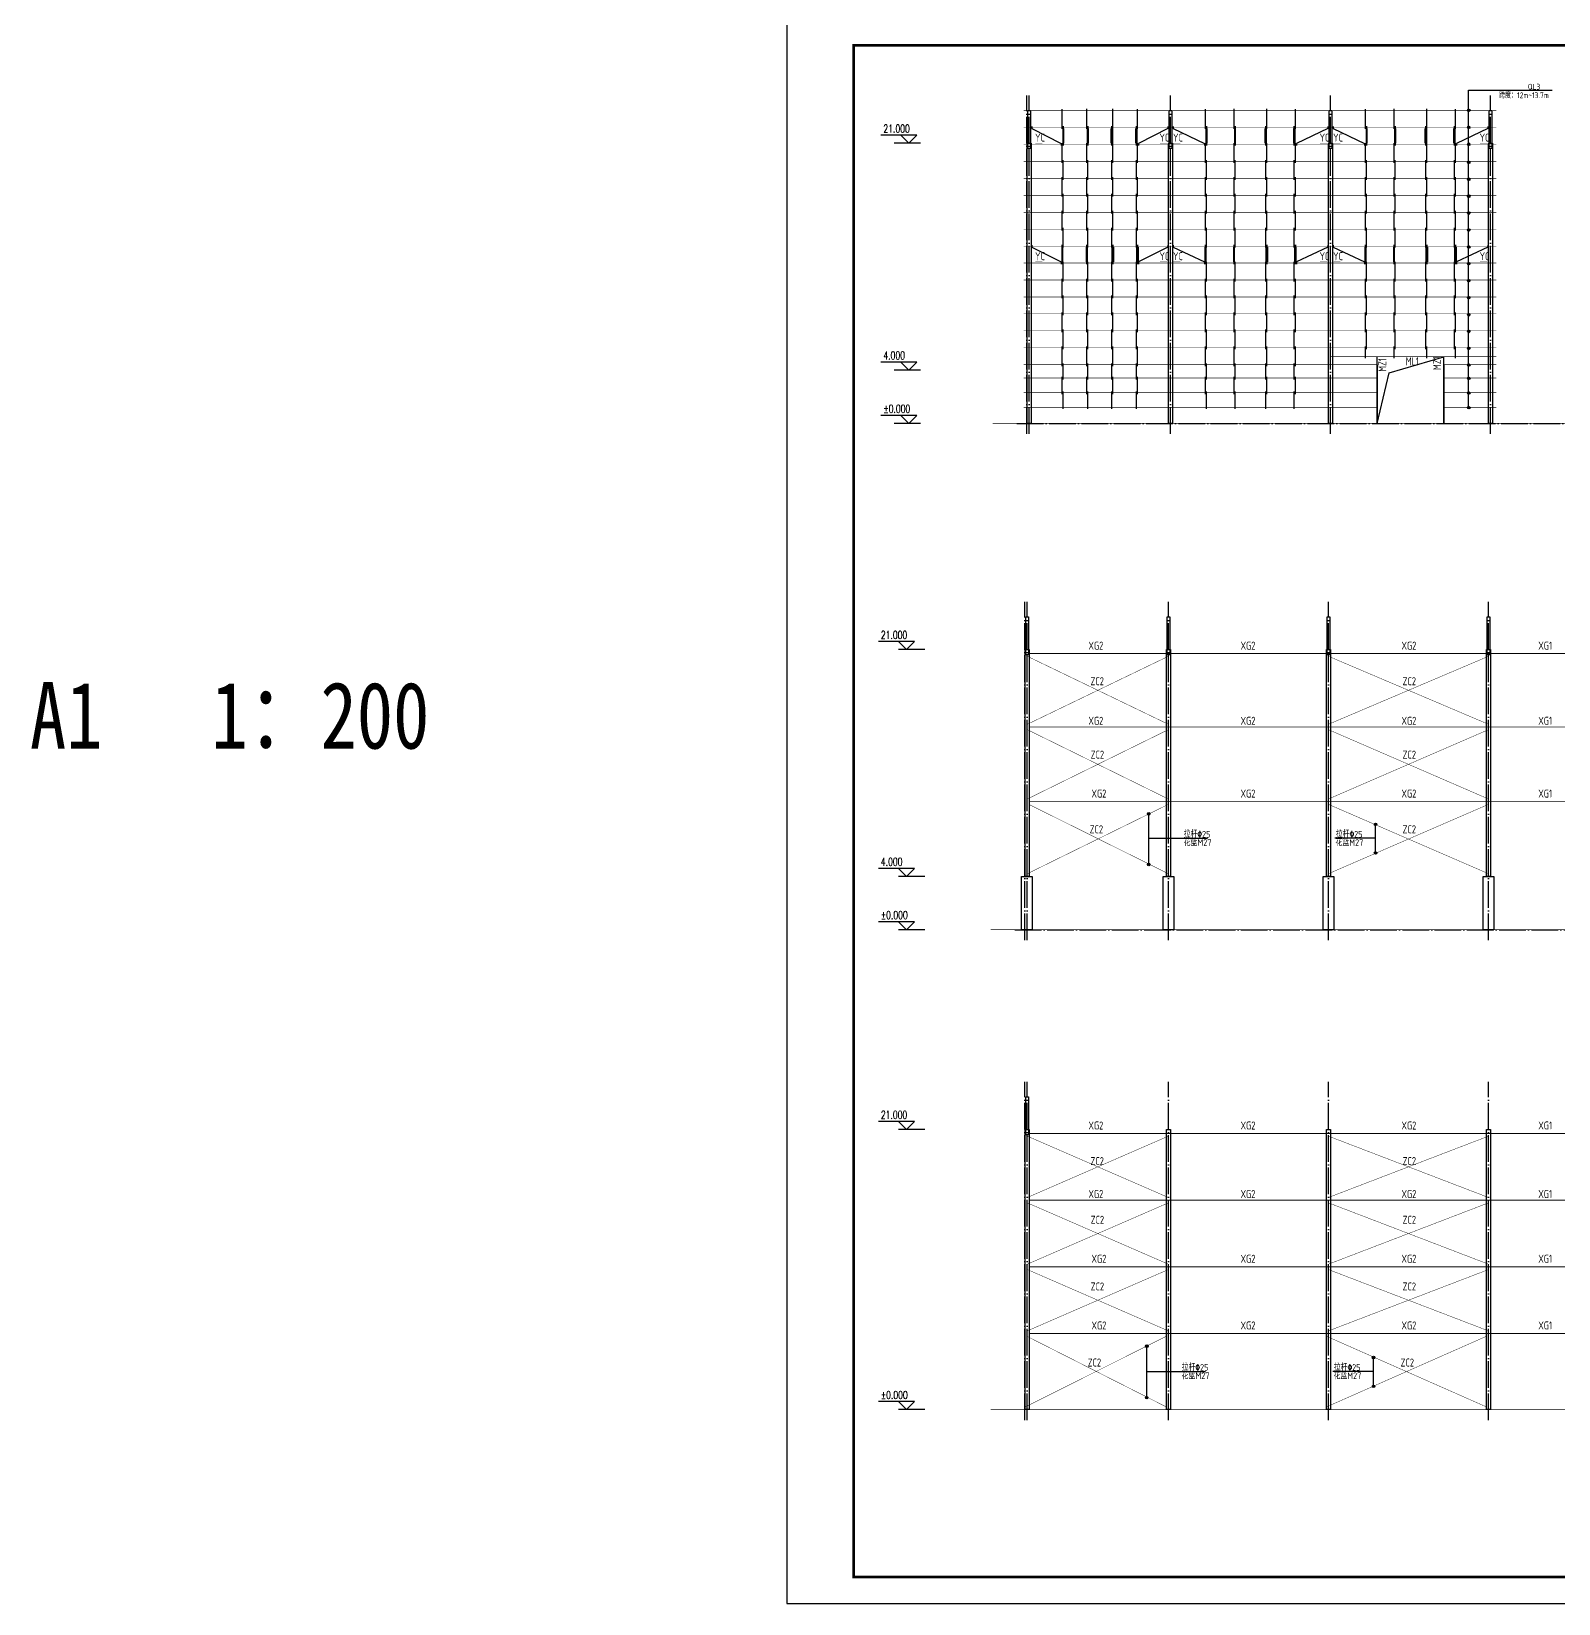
# Model space of a CAD drawing. Extents: x 69728788 to 150676229, y 15322671 to 43663798.
# Drawn here: x 75050957 to 75165439, y 20041303 to 20159153 of the extents above; entities that cross this region are included whole.
import ezdxf
from ezdxf.enums import TextEntityAlignment as Align

# ---------------------------------------------------------------- set-up
doc = ezdxf.new("R2010")
doc.units = 0
doc.header["$LTSCALE"] = 1000
doc.header["$MEASUREMENT"] = 0
doc.linetypes.add('DOTE', pattern=[2.42, 2, -0.2, 0.02, -0.2])
doc.layers.get('0').update_dxf_attribs({"linetype": 'CONTINUOUS'})
doc.layers.add('13', color=9, linetype='CONTINUOUS', lineweight=35)
for name, color, linetype in [('AXIS', 3, 'CONTINUOUS'), ('B标注', 3, 'CONTINUOUS'), ('DIM_ELEV', 3, 'CONTINUOUS'), ('DOTE', 251, 'DOTE'), ('PUB_DIM', 3, 'CONTINUOUS'), ('PUB_TEXT', 7, 'CONTINUOUS'), ('PUB_TITLE', 4, 'CONTINUOUS'), ('QL', 4, 'CONTINUOUS'), ('S', 2, 'CONTINUOUS'), ('屋面隅撑', 1, 'CONTINUOUS'), ('檩条拉条', 253, 'CONTINUOUS'), ('钢柱', 3, 'CONTINUOUS')]:
    doc.layers.add(name, color=color, linetype=linetype)
doc.styles.add('-楷体_GB2312', font='', dxfattribs={"width": 0.8})
doc.styles.add('_HZDX', font='atssdeng.shx', dxfattribs={"width": 0.8, "bigfont": 'atssdchn.shx'})
doc.styles.add('_TCH_DIM', font='SIMPLEX', dxfattribs={"bigfont": 'GBCBIG'})
doc.styles.add('TSSD_Rein', font='atssdeng.shx', dxfattribs={"width": 0.7, "bigfont": 'atssdchn.shx'})
doc.styles.get('-楷体_GB2312').set_extended_font_data('SimSun')

msp = doc.modelspace()

# ---------------------------------------------------------------- hatches: boundary and pattern name
at = {"layer": 'PUB_DIM'}
for points in [[(75158708.2, 20153332, -1), (75158708.2, 20153144.3, -1)], [(75158708.2, 20152062, -1), (75158708.2, 20151874.3, -1)], [(75158708.2, 20150792, -1), (75158708.2, 20150604.3, -1)], [(75158708.2, 20149438, -1), (75158708.2, 20149250.3, -1)], [(75158708.2, 20148168, -1), (75158708.2, 20147980.3, -1)], [(75158708.2, 20146898, -1), (75158708.2, 20146710.3, -1)], [(75158708.2, 20145628, -1), (75158708.2, 20145440.3, -1)], [(75158708.2, 20144358, -1), (75158708.2, 20144170.3, -1)], [(75158708.2, 20143088, -1), (75158708.2, 20142900.3, -1)], [(75158708.2, 20141837, -1), (75158708.2, 20141649.3, -1)], [(75158708.2, 20140561.6, -1), (75158708.2, 20140373.8, -1)], [(75158708.2, 20139285.9, -1), (75158708.2, 20139098.2, -1)], [(75158708.2, 20138007.7, -1), (75158708.2, 20137820, -1)], [(75158708.2, 20136760, -1), (75158708.2, 20136572.3, -1)], [(75158708.2, 20135486.2, -1), (75158708.2, 20135298.5, -1)], [(75158708.2, 20134245.1, -1), (75158708.2, 20134057.4, -1)], [(75158708.2, 20133245.1, -1), (75158708.2, 20133057.4, -1)], [(75158708.2, 20132145.1, -1), (75158708.2, 20131957.4, -1)], [(75158708.2, 20131045.1, -1), (75158708.2, 20130857.4, -1)], [(75134810.4, 20100502.1, -1), (75134622.7, 20100502.1, -1)], [(75151626.6, 20099720.1, 1), (75151814.3, 20099720.1, 1)], [(75151626.6, 20097563.3, 1), (75151814.3, 20097563.3, 1)], [(75134810.4, 20096707.8, -1), (75134622.7, 20096707.8, -1)], [(75134667.9, 20060600.3, -1), (75134480.2, 20060600.3, -1)], [(75151476.6, 20059748.2, 1), (75151664.3, 20059748.2, 1)], [(75151476.6, 20057591.4, 1), (75151664.3, 20057591.4, 1)], [(75134660.4, 20056735.8, -1), (75134472.7, 20056735.8, -1)]]:
    msp.add_hatch(color=256, dxfattribs=at).paths.add_polyline_path(points)

# ---------------------------------------------------------------- linework, layer by layer
at = {"const_width": 50}
for points in [[(75123017.6, 20129769.6), (75228493.7, 20129769.6)], [(75122867.6, 20091813.7), (75222343.7, 20091813.7)], [(75122867.6, 20055841.7), (75199392.7, 20055841.7)]]:
    msp.add_lwpolyline(points, dxfattribs=at)
at = {"layer": '13'}
for p, q in [((75151838.5, 20134169.6), (75151838.5, 20129769.6)), ((75156838.5, 20134169.6), (75156838.5, 20129769.6))]:
    msp.add_line(p, q, dxfattribs=at)
at = {"layer": 'AXIS'}
for p, q in [((75117614.3, 20150769.6), (75115636, 20150769.6)), ((75117614.3, 20133769.6), (75115636, 20133769.6)), ((75117614.3, 20129769.6), (75115636, 20129769.6)), ((75117924.4, 20112813.7), (75115946.2, 20112813.7)), ((75117924.4, 20095813.7), (75115946.2, 20095813.7)), ((75117924.4, 20091813.7), (75115946.2, 20091813.7)), ((75117924.4, 20076841.7), (75115946.2, 20076841.7)), ((75117924.4, 20055841.7), (75115946.2, 20055841.7))]:
    msp.add_line(p, q, dxfattribs=at)
at = {"layer": 'B标注'}
for p, q in [((75158699.8, 20131051.3), (75158699.8, 20154752.9)), ((75158699.8, 20154752.9), (75164960.3, 20154752.9))]:
    msp.add_line(p, q, dxfattribs=at)
msp.add_lwpolyline([(75151838.5, 20129769.6), (75152742.7, 20133556.7), (75156838.5, 20134769.6)], dxfattribs=at)
at = {"layer": 'DIM_ELEV'}
for p, q in [((75117336, 20151369.6), (75114639, 20151369.6)), ((75116736, 20150769.6), (75116136, 20151369.6)), ((75116736, 20150769.6), (75117336, 20151369.6)), ((75117336, 20134369.6), (75114639, 20134369.6)), ((75116736, 20133769.6), (75116136, 20134369.6)), ((75116736, 20133769.6), (75117336, 20134369.6)), ((75117336, 20130369.6), (75114639, 20130369.6)), ((75116736, 20129769.6), (75116136, 20130369.6)), ((75116736, 20129769.6), (75117336, 20130369.6)), ((75117146.2, 20113413.7), (75114449.1, 20113413.7)), ((75116546.2, 20112813.7), (75115946.2, 20113413.7)), ((75116546.2, 20112813.7), (75117146.2, 20113413.7)), ((75117146.2, 20096413.7), (75114449.1, 20096413.7)), ((75116546.2, 20095813.7), (75115946.2, 20096413.7)), ((75116546.2, 20095813.7), (75117146.2, 20096413.7)), ((75117146.2, 20092413.7), (75114449.1, 20092413.7)), ((75116546.2, 20091813.7), (75115946.2, 20092413.7)), ((75116546.2, 20091813.7), (75117146.2, 20092413.7)), ((75117146.2, 20077441.7), (75114449.1, 20077441.7)), ((75116546.2, 20076841.7), (75115946.2, 20077441.7)), ((75116546.2, 20076841.7), (75117146.2, 20077441.7)), ((75117146.2, 20056441.7), (75114449.1, 20056441.7)), ((75116546.2, 20055841.7), (75115946.2, 20056441.7)), ((75116546.2, 20055841.7), (75117146.2, 20056441.7))]:
    msp.add_line(p, q, dxfattribs=at)
at = {"layer": 'DOTE'}
for p, q in [((75125588.5, 20128980.6), (75125588.5, 20154345.6)), ((75125763.5, 20128980.6), (75125763.5, 20154345.6)), ((75136338.5, 20128980.6), (75136338.5, 20154345.6)), ((75148338.5, 20128980.6), (75148338.5, 20154345.6)), ((75160338.5, 20128980.6), (75160338.5, 20154345.6)), ((75124838.5, 20129769.6), (75224838.5, 20129769.6)), ((75124838.5, 20129769.6), (75224838.5, 20129769.6)), ((75125438.5, 20091024.7), (75125438.5, 20116389.6)), ((75125613.5, 20091024.7), (75125613.5, 20116389.6)), ((75136188.5, 20091024.7), (75136188.5, 20116389.6)), ((75148188.5, 20091024.7), (75148188.5, 20116389.6)), ((75160188.5, 20091024.7), (75160188.5, 20116389.6)), ((75124688.5, 20091813.7), (75218688.5, 20091813.7)), ((75125438.5, 20055052.7), (75125438.5, 20080417.7)), ((75125613.5, 20055052.7), (75125613.5, 20080417.7)), ((75136188.5, 20055052.7), (75136188.5, 20080417.7)), ((75148188.5, 20055052.7), (75148188.5, 20080417.7)), ((75160188.5, 20055052.7), (75160188.5, 20080417.7))]:
    msp.add_line(p, q, dxfattribs=at)
at = {"layer": 'PUB_DIM'}
for p, q in [((75134716.5, 20096707.8), (75134716.5, 20100558)), ((75151720.5, 20097563.3), (75151720.5, 20099776)), ((75134716.5, 20098669.6), (75139120.1, 20098669.6)), ((75151720.5, 20098669.6), (75148666.9, 20098669.6)), ((75134566.5, 20056735.8), (75134566.5, 20060686)), ((75151570.5, 20057591.4), (75151570.5, 20059804)), ((75134566.5, 20058697.7), (75138970.1, 20058697.7)), ((75151570.5, 20058697.7), (75148516.9, 20058697.7))]:
    msp.add_line(p, q, dxfattribs=at)
for centre in [(75158708.2, 20153238.1), (75158708.2, 20151968.1), (75158708.2, 20150698.1), (75158708.2, 20149344.2), (75158708.2, 20148074.2), (75158708.2, 20146804.2), (75158708.2, 20145534.2), (75158708.2, 20144264.2), (75158708.2, 20142994.2), (75158708.2, 20141743.1), (75158708.2, 20140467.7), (75158708.2, 20139192.1), (75158708.2, 20137913.8), (75158708.2, 20136666.1), (75158708.2, 20135392.4), (75158708.2, 20134151.3), (75158708.2, 20133151.3), (75158708.2, 20132051.3), (75158708.2, 20130951.3), (75134716.5, 20100502.1), (75151720.5, 20099720.1), (75151720.5, 20097563.3), (75134716.5, 20096707.8), (75134574, 20060600.3), (75151570.5, 20059748.2), (75151570.5, 20057591.4), (75134566.5, 20056735.8)]:
    msp.add_circle(centre, 93.9, dxfattribs=at)
at = {"layer": 'PUB_TITLE'}
msp.add_lwpolyline([(75107584.3, 20041302.8), (75275784.3, 20041302.8), (75275784.3, 20160102.8), (75107584.3, 20160102.8)], close=True, dxfattribs=at)
at = {"layer": 'PUB_TITLE', "const_width": 200}
msp.add_lwpolyline([(75112584.3, 20043302.8), (75273784.3, 20043302.8), (75273784.3, 20158102.8), (75112584.3, 20158102.8)], close=True, dxfattribs=at)
at = {"layer": 'PUB_TITLE', "const_width": 30}
for points in [[(75136188.5, 20107213.7), (75125613.5, 20112313.7)], [(75136188.5, 20112313.7), (75125613.5, 20107213.7)], [(75160188.5, 20107213.7), (75148188.5, 20112313.7)], [(75160188.5, 20112313.7), (75148188.5, 20107213.7)], [(75136188.5, 20101613.7), (75125613.5, 20106813.7)], [(75136188.5, 20106813.7), (75125613.5, 20101613.7)], [(75160188.5, 20101613.7), (75148188.5, 20106813.7)], [(75160188.5, 20106813.7), (75148188.5, 20101613.7)], [(75136188.5, 20101213.7), (75125613.5, 20096013.7)], [(75136188.5, 20096013.7), (75125728.5, 20101213.7)], [(75160188.5, 20096013.7), (75148188.5, 20101213.7)], [(75160188.5, 20101213.7), (75148188.5, 20096013.7)], [(75136188.5, 20071741.7), (75125613.5, 20076341.7)], [(75136188.5, 20076341.7), (75125613.5, 20071741.7)], [(75160188.5, 20071741.7), (75148188.5, 20076341.7)], [(75160188.5, 20076341.7), (75148188.5, 20071741.7)], [(75136188.5, 20066741.7), (75125613.5, 20071341.7)], [(75136188.5, 20071341.7), (75125613.5, 20066741.7)], [(75160188.5, 20066741.7), (75148188.5, 20071341.7)], [(75160188.5, 20071341.7), (75148188.5, 20066741.7)], [(75136188.5, 20061741.7), (75125613.5, 20066341.7)], [(75136188.5, 20066341.7), (75125613.5, 20061741.7)], [(75160188.5, 20061741.7), (75148188.5, 20066341.7)], [(75160188.5, 20066341.7), (75148188.5, 20061741.7)], [(75136038.5, 20061341.7), (75125463.5, 20056041.7)], [(75136038.5, 20056041.7), (75125578.5, 20061341.7)], [(75160038.5, 20056041.7), (75148038.5, 20061341.7)], [(75160038.5, 20061341.7), (75148038.5, 20056041.7)]]:
    msp.add_lwpolyline(points, dxfattribs=at)
at = {"layer": 'QL'}
for p, q in [((75151838.5, 20134169.6), (75151838.5, 20134769.6)), ((75156838.5, 20134169.6), (75156838.5, 20134769.6))]:
    msp.add_line(p, q, dxfattribs=at)
at = {"layer": 'QL', "const_width": 40}
for points in [[(75125338.5, 20153219.6), (75160763.5, 20153219.6)], [(75125338.5, 20151949.6), (75160763.5, 20151949.6)], [(75125338.5, 20151949.6), (75160763.5, 20151949.6)], [(75125338.5, 20150679.6), (75160763.5, 20150679.6)], [(75125338.5, 20149409.6), (75160763.5, 20149409.6)], [(75125338.5, 20148139.6), (75160763.5, 20148139.6)], [(75125338.5, 20146869.6), (75160763.5, 20146869.6)], [(75125338.5, 20145599.6), (75160763.5, 20145599.6)], [(75125338.5, 20145599.6), (75160763.5, 20145599.6)], [(75125338.5, 20144329.6), (75160763.5, 20144329.6)], [(75125338.5, 20143059.6), (75160763.5, 20143059.6)], [(75125338.5, 20141789.6), (75160763.5, 20141789.6)], [(75125338.5, 20140519.6), (75160763.5, 20140519.6)], [(75125338.5, 20139249.6), (75160763.5, 20139249.6)], [(75125338.5, 20137979.6), (75160763.5, 20137979.6)], [(75125338.5, 20136709.6), (75160763.5, 20136709.6)], [(75125338.5, 20135439.6), (75160763.5, 20135439.6)], [(75148338.5, 20134769.6), (75160763.5, 20134769.6)], [(75125338.5, 20134169.6), (75151838.5, 20134169.6)], [(75156838.5, 20134169.6), (75160763.5, 20134169.6)], [(75125338.5, 20133169.6), (75151838.5, 20133169.6)], [(75156838.5, 20133169.6), (75160763.5, 20133169.6)], [(75125338.5, 20132069.6), (75151838.5, 20132069.6)], [(75156838.5, 20132069.6), (75160763.5, 20132069.6)], [(75125338.5, 20130969.6), (75151838.5, 20130969.6)], [(75156838.5, 20130969.6), (75160763.5, 20130969.6)]]:
    msp.add_lwpolyline(points, dxfattribs=at)
at = {"layer": 'S', "ltscale": 100, "const_width": 70}
for points in [[(75125763.5, 20112513.7), (75217638.5, 20112513.7)], [(75125763.5, 20107013.7), (75217638.5, 20107013.7)], [(75125763.5, 20101413.7), (75217638.5, 20101413.7)], [(75125763.5, 20076541.7), (75195088.5, 20076541.7)], [(75125763.5, 20071541.7), (75195088.5, 20071541.7)], [(75125763.5, 20066541.7), (75195088.5, 20066541.7)], [(75125763.5, 20061541.7), (75195088.5, 20061541.7)]]:
    msp.add_lwpolyline(points, dxfattribs=at)
at = {"layer": '屋面隅撑', "const_width": 30}
for points in [[(75126749.2, 20150779.6), (75126226.8, 20150779.6)], [(75136073.5, 20150779.6), (75135551.1, 20150779.6)], [(75137090, 20150779.6), (75136567.6, 20150779.6)], [(75148073.5, 20150779.6), (75147551.1, 20150779.6)], [(75149090, 20150779.6), (75148567.6, 20150779.6)], [(75160073.5, 20150779.6), (75159551.1, 20150779.6)], [(75126749.2, 20141889.6), (75126226.8, 20141889.6)], [(75136073.5, 20141889.6), (75135551.1, 20141889.6)], [(75137090, 20141889.6), (75136567.6, 20141889.6)], [(75148073.5, 20141889.6), (75147551.1, 20141889.6)], [(75149090, 20141889.6), (75148567.6, 20141889.6)], [(75160073.5, 20141889.6), (75159551.1, 20141889.6)]]:
    msp.add_lwpolyline(points, dxfattribs=at)
at = {"layer": '檩条拉条'}
for p, q in [((75128233.5, 20151849.6), (75128233.5, 20153319.3)), ((75130073.5, 20151849.6), (75130073.5, 20153359.3)), ((75132028.5, 20151849.6), (75132028.5, 20153359.3)), ((75133868.5, 20151849.6), (75133868.5, 20153319.3)), ((75138968.5, 20151849.6), (75138968.5, 20153319.3)), ((75141108.5, 20151849.6), (75141108.5, 20153359.3)), ((75143568.5, 20151849.6), (75143568.5, 20153359.3)), ((75145708.5, 20151849.6), (75145708.5, 20153319.3)), ((75150968.5, 20151849.6), (75150968.5, 20153319.3)), ((75153108.5, 20151849.6), (75153108.5, 20153359.3)), ((75155568.5, 20151849.6), (75155568.5, 20153359.3)), ((75157708.5, 20151849.6), (75157708.5, 20153319.3)), ((75128313.5, 20152042.8), (75128313.5, 20150599.6)), ((75128313.5, 20150599.6), (75128313.5, 20152042.8)), ((75130153.5, 20152042.8), (75130153.5, 20150599.6)), ((75130153.5, 20150599.6), (75130153.5, 20152042.8)), ((75131948.5, 20152042.8), (75131948.5, 20150599.6)), ((75131948.5, 20150599.6), (75131948.5, 20152042.8)), ((75133788.5, 20152042.8), (75133788.5, 20150599.6)), ((75133788.5, 20150599.6), (75133788.5, 20152042.8)), ((75139048.5, 20152042.8), (75139048.5, 20150599.6)), ((75139048.5, 20150599.6), (75139048.5, 20152042.8)), ((75141188.5, 20152042.8), (75141188.5, 20150599.6)), ((75141188.5, 20150599.6), (75141188.5, 20152042.8)), ((75143488.5, 20152042.8), (75143488.5, 20150599.6)), ((75143488.5, 20150599.6), (75143488.5, 20152042.8)), ((75145628.5, 20152042.8), (75145628.5, 20150599.6)), ((75145628.5, 20150599.6), (75145628.5, 20152042.8)), ((75151048.5, 20152042.8), (75151048.5, 20150599.6)), ((75151048.5, 20150599.6), (75151048.5, 20152042.8)), ((75153188.5, 20152042.8), (75153188.5, 20150599.6)), ((75153188.5, 20150599.6), (75153188.5, 20152042.8)), ((75155488.5, 20152042.8), (75155488.5, 20150599.6)), ((75155488.5, 20150599.6), (75155488.5, 20152042.8)), ((75157628.5, 20152042.8), (75157628.5, 20150599.6)), ((75157628.5, 20150599.6), (75157628.5, 20152042.8)), ((75128233.5, 20149309.6), (75128233.5, 20150779.3)), ((75130073.5, 20149309.6), (75130073.5, 20150779.3)), ((75132028.5, 20149309.6), (75132028.5, 20150779.3)), ((75133868.5, 20149309.6), (75133868.5, 20150779.3)), ((75138968.5, 20149309.6), (75138968.5, 20150779.3)), ((75141108.5, 20149309.6), (75141108.5, 20150779.3)), ((75143568.5, 20149309.6), (75143568.5, 20150779.3)), ((75145708.5, 20149309.6), (75145708.5, 20150779.3)), ((75150968.5, 20149309.6), (75150968.5, 20150779.3)), ((75153108.5, 20149309.6), (75153108.5, 20150779.3)), ((75155568.5, 20149309.6), (75155568.5, 20150779.3)), ((75157708.5, 20149309.6), (75157708.5, 20150779.3)), ((75128313.5, 20148039.6), (75128313.5, 20149509.3)), ((75130153.5, 20148039.6), (75130153.5, 20149509.3)), ((75131948.5, 20148039.6), (75131948.5, 20149509.3)), ((75133788.5, 20148039.6), (75133788.5, 20149509.3)), ((75139048.5, 20148039.6), (75139048.5, 20149509.3)), ((75141188.5, 20148039.6), (75141188.5, 20149509.3)), ((75143488.5, 20148039.6), (75143488.5, 20149509.3)), ((75145628.5, 20148039.6), (75145628.5, 20149509.3)), ((75151048.5, 20148039.6), (75151048.5, 20149509.3)), ((75153188.5, 20148039.6), (75153188.5, 20149509.3)), ((75155488.5, 20148039.6), (75155488.5, 20149509.3)), ((75157628.5, 20148039.6), (75157628.5, 20149509.3)), ((75128233.5, 20146769.6), (75128233.5, 20148239.3)), ((75130073.5, 20146769.6), (75130073.5, 20148239.3)), ((75132028.5, 20146769.6), (75132028.5, 20148239.3)), ((75133868.5, 20146769.6), (75133868.5, 20148239.3)), ((75138968.5, 20146769.6), (75138968.5, 20148239.3)), ((75141108.5, 20146769.6), (75141108.5, 20148239.3)), ((75143568.5, 20146769.6), (75143568.5, 20148239.3)), ((75145708.5, 20146769.6), (75145708.5, 20148239.3)), ((75150968.5, 20146769.6), (75150968.5, 20148239.3)), ((75153108.5, 20146769.6), (75153108.5, 20148239.3)), ((75155568.5, 20146769.6), (75155568.5, 20148239.3)), ((75157708.5, 20146769.6), (75157708.5, 20148239.3)), ((75128313.5, 20145499.6), (75128313.5, 20146969.3)), ((75130153.5, 20145499.6), (75130153.5, 20146969.3)), ((75131948.5, 20145499.6), (75131948.5, 20146969.3)), ((75133788.5, 20145499.6), (75133788.5, 20146969.3)), ((75139048.5, 20145499.6), (75139048.5, 20146969.3)), ((75141188.5, 20145499.6), (75141188.5, 20146969.3)), ((75143488.5, 20145499.6), (75143488.5, 20146969.3)), ((75145628.5, 20145499.6), (75145628.5, 20146969.3)), ((75151048.5, 20145499.6), (75151048.5, 20146969.3)), ((75153188.5, 20145499.6), (75153188.5, 20146969.3)), ((75155488.5, 20145499.6), (75155488.5, 20146969.3)), ((75157628.5, 20145499.6), (75157628.5, 20146969.3)), ((75128233.5, 20144229.6), (75128233.5, 20145699.3)), ((75130073.5, 20144229.6), (75130073.5, 20145699.3)), ((75132028.5, 20144229.6), (75132028.5, 20145699.3)), ((75133868.5, 20144229.6), (75133868.5, 20145699.3)), ((75138968.5, 20144229.6), (75138968.5, 20145699.3)), ((75141108.5, 20144229.6), (75141108.5, 20145699.3)), ((75143568.5, 20144229.6), (75143568.5, 20145699.3)), ((75145708.5, 20144229.6), (75145708.5, 20145699.3)), ((75150968.5, 20144229.6), (75150968.5, 20145699.3)), ((75153108.5, 20144229.6), (75153108.5, 20145699.3)), ((75155568.5, 20144229.6), (75155568.5, 20145699.3)), ((75157708.5, 20144229.6), (75157708.5, 20145699.3)), ((75128313.5, 20142959.6), (75128313.5, 20144429.3)), ((75130153.5, 20142959.6), (75130153.5, 20144429.3)), ((75131948.5, 20142959.6), (75131948.5, 20144429.3)), ((75133788.5, 20142959.6), (75133788.5, 20144429.3)), ((75139048.5, 20142959.6), (75139048.5, 20144429.3)), ((75141188.5, 20142959.6), (75141188.5, 20144429.3)), ((75143488.5, 20142959.6), (75143488.5, 20144429.3)), ((75145628.5, 20142959.6), (75145628.5, 20144429.3)), ((75151048.5, 20142959.6), (75151048.5, 20144429.3)), ((75153188.5, 20142959.6), (75153188.5, 20144429.3)), ((75155488.5, 20142959.6), (75155488.5, 20144429.3)), ((75157628.5, 20142959.6), (75157628.5, 20144429.3)), ((75128233.5, 20143152.8), (75128233.5, 20141709.6)), ((75128233.5, 20141709.6), (75128233.5, 20143152.8)), ((75130073.5, 20143152.8), (75130073.5, 20141709.6)), ((75130073.5, 20141709.6), (75130073.5, 20143152.8)), ((75132028.5, 20143152.8), (75132028.5, 20141709.6)), ((75132028.5, 20141709.6), (75132028.5, 20143152.8)), ((75133868.5, 20143152.8), (75133868.5, 20141709.6)), ((75133868.5, 20141709.6), (75133868.5, 20143152.8)), ((75138968.5, 20143152.8), (75138968.5, 20141709.6)), ((75138968.5, 20141709.6), (75138968.5, 20143152.8)), ((75141108.5, 20143152.8), (75141108.5, 20141709.6)), ((75141108.5, 20141709.6), (75141108.5, 20143152.8)), ((75143568.5, 20143152.8), (75143568.5, 20141709.6)), ((75143568.5, 20141709.6), (75143568.5, 20143152.8)), ((75145708.5, 20143152.8), (75145708.5, 20141709.6)), ((75145708.5, 20141709.6), (75145708.5, 20143152.8)), ((75150968.5, 20143152.8), (75150968.5, 20141709.6)), ((75150968.5, 20141709.6), (75150968.5, 20143152.8)), ((75153108.5, 20143152.8), (75153108.5, 20141709.6)), ((75153108.5, 20141709.6), (75153108.5, 20143152.8)), ((75155568.5, 20143152.8), (75155568.5, 20141709.6)), ((75155568.5, 20141709.6), (75155568.5, 20143152.8)), ((75157708.5, 20143152.8), (75157708.5, 20141709.6)), ((75157708.5, 20141709.6), (75157708.5, 20143152.8)), ((75128313.5, 20140419.6), (75128313.5, 20141889.3)), ((75130153.5, 20140419.6), (75130153.5, 20141889.3)), ((75131948.5, 20140419.6), (75131948.5, 20141889.3)), ((75133788.5, 20140419.6), (75133788.5, 20141889.3)), ((75139048.5, 20140419.6), (75139048.5, 20141889.3)), ((75141188.5, 20140419.6), (75141188.5, 20141889.3)), ((75143488.5, 20140419.6), (75143488.5, 20141889.3)), ((75145628.5, 20140419.6), (75145628.5, 20141889.3)), ((75151048.5, 20140419.6), (75151048.5, 20141889.3)), ((75153188.5, 20140419.6), (75153188.5, 20141889.3)), ((75155488.5, 20140419.6), (75155488.5, 20141889.3)), ((75157628.5, 20140419.6), (75157628.5, 20141889.3)), ((75128233.5, 20139149.6), (75128233.5, 20140619.3)), ((75130073.5, 20139149.6), (75130073.5, 20140619.3)), ((75132028.5, 20139149.6), (75132028.5, 20140619.3)), ((75133868.5, 20139149.6), (75133868.5, 20140619.3)), ((75138968.5, 20139149.6), (75138968.5, 20140619.3)), ((75141108.5, 20139149.6), (75141108.5, 20140619.3)), ((75143568.5, 20139149.6), (75143568.5, 20140619.3)), ((75145708.5, 20139149.6), (75145708.5, 20140619.3)), ((75150968.5, 20139149.6), (75150968.5, 20140619.3)), ((75153108.5, 20139149.6), (75153108.5, 20140619.3)), ((75155568.5, 20139149.6), (75155568.5, 20140619.3)), ((75157708.5, 20139149.6), (75157708.5, 20140619.3)), ((75128313.5, 20137879.6), (75128313.5, 20139349.3)), ((75130153.5, 20137879.6), (75130153.5, 20139349.3)), ((75131948.5, 20137879.6), (75131948.5, 20139349.3)), ((75133788.5, 20137879.6), (75133788.5, 20139349.3)), ((75139048.5, 20137879.6), (75139048.5, 20139349.3)), ((75141188.5, 20137879.6), (75141188.5, 20139349.3)), ((75143488.5, 20137879.6), (75143488.5, 20139349.3)), ((75145628.5, 20137879.6), (75145628.5, 20139349.3)), ((75151048.5, 20137879.6), (75151048.5, 20139349.3)), ((75153188.5, 20137879.6), (75153188.5, 20139349.3)), ((75155488.5, 20137879.6), (75155488.5, 20139349.3)), ((75157628.5, 20137879.6), (75157628.5, 20139349.3)), ((75128233.5, 20136609.6), (75128233.5, 20138079.3)), ((75130073.5, 20136609.6), (75130073.5, 20138079.3)), ((75132028.5, 20136609.6), (75132028.5, 20138079.3)), ((75133868.5, 20136609.6), (75133868.5, 20138079.3)), ((75138968.5, 20136609.6), (75138968.5, 20138079.3)), ((75141108.5, 20136609.6), (75141108.5, 20138079.3)), ((75143568.5, 20136609.6), (75143568.5, 20138079.3)), ((75145708.5, 20136609.6), (75145708.5, 20138079.3)), ((75150968.5, 20136609.6), (75150968.5, 20138079.3)), ((75153108.5, 20136609.6), (75153108.5, 20138079.3)), ((75155568.5, 20136609.6), (75155568.5, 20138079.3)), ((75157708.5, 20136609.6), (75157708.5, 20138079.3)), ((75128313.5, 20135339.6), (75128313.5, 20136809.3)), ((75130153.5, 20135339.6), (75130153.5, 20136809.3)), ((75131948.5, 20135339.6), (75131948.5, 20136809.3)), ((75133788.5, 20135339.6), (75133788.5, 20136809.3)), ((75139048.5, 20135339.6), (75139048.5, 20136809.3)), ((75141188.5, 20135339.6), (75141188.5, 20136809.3)), ((75143488.5, 20135339.6), (75143488.5, 20136809.3)), ((75145628.5, 20135339.6), (75145628.5, 20136809.3)), ((75151048.5, 20135339.6), (75151048.5, 20136809.3)), ((75153188.5, 20135339.6), (75153188.5, 20136809.3)), ((75155488.5, 20135339.6), (75155488.5, 20136809.3)), ((75157628.5, 20135339.6), (75157628.5, 20136809.3)), ((75128233.5, 20134069.6), (75128233.5, 20135539.3)), ((75130073.5, 20134069.6), (75130073.5, 20135539.3)), ((75132028.5, 20134069.6), (75132028.5, 20135539.3)), ((75133868.5, 20134069.6), (75133868.5, 20135539.3)), ((75138968.5, 20134069.6), (75138968.5, 20135539.3)), ((75141108.5, 20134069.6), (75141108.5, 20135539.3)), ((75143568.5, 20134069.6), (75143568.5, 20135539.3)), ((75145708.5, 20134069.6), (75145708.5, 20135539.3)), ((75150968.5, 20134669.6), (75150968.5, 20135539.3)), ((75153108.5, 20134669.6), (75153108.5, 20135539.3)), ((75155568.5, 20134669.6), (75155568.5, 20135539.3)), ((75157708.5, 20134669.6), (75157708.5, 20135539.3)), ((75128313.5, 20133059.6), (75128313.5, 20134269.3)), ((75130153.5, 20133059.6), (75130153.5, 20134269.3)), ((75131948.5, 20133059.6), (75131948.5, 20134269.3)), ((75133788.5, 20133059.6), (75133788.5, 20134269.3)), ((75139048.5, 20133059.6), (75139048.5, 20134269.3)), ((75141188.5, 20133059.6), (75141188.5, 20134269.3)), ((75143488.5, 20133059.6), (75143488.5, 20134269.3)), ((75145628.5, 20133059.6), (75145628.5, 20134269.3)), ((75128233.5, 20131959.6), (75128233.5, 20133269.3)), ((75130073.5, 20131959.6), (75130073.5, 20133269.3)), ((75132028.5, 20131959.6), (75132028.5, 20133269.3)), ((75133868.5, 20131959.6), (75133868.5, 20133269.3)), ((75138968.5, 20131959.6), (75138968.5, 20133269.3)), ((75141108.5, 20131959.6), (75141108.5, 20133269.3)), ((75143568.5, 20131959.6), (75143568.5, 20133269.3)), ((75145708.5, 20131959.6), (75145708.5, 20133269.3)), ((75128313.5, 20130859.6), (75128313.5, 20132169.3)), ((75130153.5, 20130859.6), (75130153.5, 20132169.3)), ((75131948.5, 20130859.6), (75131948.5, 20132169.3)), ((75133788.5, 20130859.6), (75133788.5, 20132169.3)), ((75139048.5, 20130859.6), (75139048.5, 20132169.3)), ((75141188.5, 20130859.6), (75141188.5, 20132169.3)), ((75143488.5, 20130859.6), (75143488.5, 20132169.3)), ((75145628.5, 20130859.6), (75145628.5, 20132169.3))]:
    msp.add_line(p, q, dxfattribs=at)
for points in [[(75125963.5, 20152029.6), (75125963.5, 20151869.6), (75128153.5, 20150759.6), (75128153.5, 20150599.6)], [(75136138.5, 20152029.6), (75136138.5, 20151869.6), (75133948.5, 20150759.6), (75133948.5, 20150599.6)], [(75136538.5, 20152029.6), (75136538.5, 20151869.6), (75138888.5, 20150759.6), (75138888.5, 20150599.6)], [(75148138.5, 20152029.6), (75148138.5, 20151869.6), (75145788.5, 20150759.6), (75145788.5, 20150599.6)], [(75148538.5, 20152029.6), (75148538.5, 20151869.6), (75150888.5, 20150759.6), (75150888.5, 20150599.6)], [(75160138.5, 20152029.6), (75160138.5, 20151869.6), (75157788.5, 20150759.6), (75157788.5, 20150599.6)], [(75125963.5, 20143139.6), (75125963.5, 20142979.6), (75128153.5, 20141869.6), (75128153.5, 20141709.6)], [(75136138.5, 20143139.6), (75136138.5, 20142979.6), (75133948.5, 20141869.6), (75133948.5, 20141709.6)], [(75136538.5, 20143139.6), (75136538.5, 20142979.6), (75138888.5, 20141869.6), (75138888.5, 20141709.6)], [(75148138.5, 20143139.6), (75148138.5, 20142979.6), (75145788.5, 20141869.6), (75145788.5, 20141709.6)], [(75148538.5, 20143139.6), (75148538.5, 20142979.6), (75150888.5, 20141869.6), (75150888.5, 20141709.6)], [(75160138.5, 20143139.6), (75160138.5, 20142979.6), (75157788.5, 20141869.6), (75157788.5, 20141709.6)]]:
    msp.add_lwpolyline(points, dxfattribs=at)
for points in [[(75128356.8, 20151882.8), (75128270.3, 20151882.8), (75128270.3, 20150772.8), (75128356.8, 20150772.8)], [(75130196.8, 20151882.8), (75130110.3, 20151882.8), (75130110.3, 20150772.8), (75130196.8, 20150772.8)], [(75131905.3, 20151882.8), (75131991.8, 20151882.8), (75131991.8, 20150772.8), (75131905.3, 20150772.8)], [(75133745.3, 20151882.8), (75133831.8, 20151882.8), (75133831.8, 20150772.8), (75133745.3, 20150772.8)], [(75139091.8, 20151882.8), (75139005.3, 20151882.8), (75139005.3, 20150772.8), (75139091.8, 20150772.8)], [(75141231.8, 20151882.8), (75141145.3, 20151882.8), (75141145.3, 20150772.8), (75141231.8, 20150772.8)], [(75143445.3, 20151882.8), (75143531.8, 20151882.8), (75143531.8, 20150772.8), (75143445.3, 20150772.8)], [(75145585.3, 20151882.8), (75145671.8, 20151882.8), (75145671.8, 20150772.8), (75145585.3, 20150772.8)], [(75151091.8, 20151882.8), (75151005.3, 20151882.8), (75151005.3, 20150772.8), (75151091.8, 20150772.8)], [(75153231.8, 20151882.8), (75153145.3, 20151882.8), (75153145.3, 20150772.8), (75153231.8, 20150772.8)], [(75155445.3, 20151882.8), (75155531.8, 20151882.8), (75155531.8, 20150772.8), (75155445.3, 20150772.8)], [(75157585.3, 20151882.8), (75157671.8, 20151882.8), (75157671.8, 20150772.8), (75157585.3, 20150772.8)], [(75128276.8, 20142992.8), (75128190.3, 20142992.8), (75128190.3, 20141882.8), (75128276.8, 20141882.8)], [(75130116.8, 20142992.8), (75130030.3, 20142992.8), (75130030.3, 20141882.8), (75130116.8, 20141882.8)], [(75131985.3, 20142992.8), (75132071.8, 20142992.8), (75132071.8, 20141882.8), (75131985.3, 20141882.8)], [(75133825.3, 20142992.8), (75133911.8, 20142992.8), (75133911.8, 20141882.8), (75133825.3, 20141882.8)], [(75139011.8, 20142992.8), (75138925.3, 20142992.8), (75138925.3, 20141882.8), (75139011.8, 20141882.8)], [(75141151.8, 20142992.8), (75141065.3, 20142992.8), (75141065.3, 20141882.8), (75141151.8, 20141882.8)], [(75143525.3, 20142992.8), (75143611.8, 20142992.8), (75143611.8, 20141882.8), (75143525.3, 20141882.8)], [(75145665.3, 20142992.8), (75145751.8, 20142992.8), (75145751.8, 20141882.8), (75145665.3, 20141882.8)], [(75151011.8, 20142992.8), (75150925.3, 20142992.8), (75150925.3, 20141882.8), (75151011.8, 20141882.8)], [(75153151.8, 20142992.8), (75153065.3, 20142992.8), (75153065.3, 20141882.8), (75153151.8, 20141882.8)], [(75155525.3, 20142992.8), (75155611.8, 20142992.8), (75155611.8, 20141882.8), (75155525.3, 20141882.8)], [(75157665.3, 20142992.8), (75157751.8, 20142992.8), (75157751.8, 20141882.8), (75157665.3, 20141882.8)]]:
    msp.add_lwpolyline(points, close=True, dxfattribs=at)
at = {"layer": '钢柱'}
for points in [[(75125663.5, 20153219.6), (75125863.5, 20153219.6), (75125863.5, 20150369.6), (75125663.5, 20150369.6)], [(75136238.5, 20153219.6), (75136438.5, 20153219.6), (75136438.5, 20150369.6), (75136238.5, 20150369.6)], [(75148238.5, 20153219.6), (75148438.5, 20153219.6), (75148438.5, 20150369.6), (75148238.5, 20150369.6)], [(75160238.5, 20153219.6), (75160438.5, 20153219.6), (75160438.5, 20150369.6), (75160238.5, 20150369.6)], [(75125613.5, 20150769.6), (75125913.5, 20150769.6), (75125913.5, 20129769.6), (75125613.5, 20129769.6)], [(75136188.5, 20150769.6), (75136488.5, 20150769.6), (75136488.5, 20129769.6), (75136188.5, 20129769.6)], [(75148188.5, 20150769.6), (75148488.5, 20150769.6), (75148488.5, 20129769.6), (75148188.5, 20129769.6)], [(75160188.5, 20150769.6), (75160488.5, 20150769.6), (75160488.5, 20129769.6), (75160188.5, 20129769.6)], [(75125513.5, 20115263.7), (75125713.5, 20115263.7), (75125713.5, 20112413.7), (75125513.5, 20112413.7)], [(75136088.5, 20115263.7), (75136288.5, 20115263.7), (75136288.5, 20112413.7), (75136088.5, 20112413.7)], [(75148088.5, 20115263.7), (75148288.5, 20115263.7), (75148288.5, 20112413.7), (75148088.5, 20112413.7)], [(75160088.5, 20115263.7), (75160288.5, 20115263.7), (75160288.5, 20112413.7), (75160088.5, 20112413.7)], [(75125463.5, 20112813.7), (75125763.5, 20112813.7), (75125763.5, 20095813.7), (75125463.5, 20095813.7)], [(75136038.5, 20112813.7), (75136338.5, 20112813.7), (75136338.5, 20095813.7), (75136038.5, 20095813.7)], [(75148038.5, 20112813.7), (75148338.5, 20112813.7), (75148338.5, 20095813.7), (75148038.5, 20095813.7)], [(75160038.5, 20112813.7), (75160338.5, 20112813.7), (75160338.5, 20095813.7), (75160038.5, 20095813.7)], [(75125188.5, 20095813.7), (75125988.5, 20095813.7), (75125988.5, 20091813.7), (75125188.5, 20091813.7)], [(75135788.5, 20095813.7), (75136588.5, 20095813.7), (75136588.5, 20091813.7), (75135788.5, 20091813.7)], [(75147788.5, 20095813.7), (75148588.5, 20095813.7), (75148588.5, 20091813.7), (75147788.5, 20091813.7)], [(75159788.5, 20095813.7), (75160588.5, 20095813.7), (75160588.5, 20091813.7), (75159788.5, 20091813.7)], [(75125513.5, 20079291.7), (75125713.5, 20079291.7), (75125713.5, 20076441.7), (75125513.5, 20076441.7)], [(75125463.5, 20076841.7), (75125763.5, 20076841.7), (75125763.5, 20055841.7), (75125463.5, 20055841.7)], [(75136038.5, 20076841.7), (75136338.5, 20076841.7), (75136338.5, 20055841.7), (75136038.5, 20055841.7)], [(75148038.5, 20076841.7), (75148338.5, 20076841.7), (75148338.5, 20055841.7), (75148038.5, 20055841.7)], [(75160038.5, 20076841.7), (75160338.5, 20076841.7), (75160338.5, 20055841.7), (75160038.5, 20055841.7)]]:
    msp.add_lwpolyline(points, close=True, dxfattribs=at)

# ---------------------------------------------------------------- texts
at = {"layer": 'AXIS', "style": 'TSSD_Rein', "width": 0.8}
for s, p in [('QL3', (75163141.4, 20154794.5)), ('跨度：12m~13.7m', (75160978.3, 20154150.8))]:
    msp.add_text(s, height=432, dxfattribs=at).set_placement(p)
at = {"layer": 'PUB_TEXT'}
for s, height, style, width, p in [('21.000', 595, '_TCH_DIM', 0.705882, (75114823.1, 20151569.6)), ('4.000', 595, '_TCH_DIM', 0.705882, (75114823.1, 20134569.6)), ('ML1', 600, 'TSSD_Rein', 0.7, (75153985.1, 20134127.3)), ('%%P0.000', 595, '_TCH_DIM', 0.705882, (75114823.1, 20130569.6)), ('21.000', 595, '_TCH_DIM', 0.705882, (75114633.2, 20113613.7)), ('A1   1：200', 5000, '-楷体_GB2312', 0.8, (75050842.6, 20105393.2)), ('ZC2', 600, 'TSSD_Rein', 0.8, (75130353, 20110143.7)), ('ZC2', 600, 'TSSD_Rein', 0.8, (75153749.9, 20110143.7)), ('ZC2', 600, 'TSSD_Rein', 0.8, (75130366.4, 20104643.7)), ('ZC2', 600, 'TSSD_Rein', 0.8, (75153749.9, 20104643.7)), ('ZC2', 600, 'TSSD_Rein', 0.8, (75130291.7, 20099043.7)), ('ZC2', 600, 'TSSD_Rein', 0.8, (75153749.9, 20099043.7)), ('拉杆%%13025', 500, '_HZDX', 0.8, (75137330.1, 20098724.5)), ('花篮M27', 500, '_HZDX', 0.8, (75137330.1, 20098101.4)), ('花篮M27', 500, '_HZDX', 0.8, (75148711.5, 20098101.4)), ('拉杆%%13025', 500, '_HZDX', 0.8, (75148733.1, 20098724.5)), ('4.000', 595, '_TCH_DIM', 0.705882, (75114633.2, 20096613.7)), ('%%P0.000', 595, '_TCH_DIM', 0.705882, (75114633.2, 20092613.7)), ('21.000', 595, '_TCH_DIM', 0.705882, (75114633.2, 20077641.7)), ('ZC2', 600, 'TSSD_Rein', 0.8, (75130353, 20074171.7)), ('ZC2', 600, 'TSSD_Rein', 0.8, (75153749.9, 20074171.7)), ('ZC2', 600, 'TSSD_Rein', 0.8, (75130366.4, 20069771.7)), ('ZC2', 600, 'TSSD_Rein', 0.8, (75153749.9, 20069771.7)), ('ZC2', 600, 'TSSD_Rein', 0.8, (75130366.4, 20064771.7)), ('ZC2', 600, 'TSSD_Rein', 0.8, (75153749.9, 20064771.7)), ('ZC2', 600, 'TSSD_Rein', 0.8, (75130141.7, 20059071.7)), ('拉杆%%13025', 500, '_HZDX', 0.8, (75137180.1, 20058752.5)), ('拉杆%%13025', 500, '_HZDX', 0.8, (75148583.1, 20058752.5)), ('ZC2', 600, 'TSSD_Rein', 0.8, (75153599.9, 20059071.7)), ('花篮M27', 500, '_HZDX', 0.8, (75137180.1, 20058129.5)), ('花篮M27', 500, '_HZDX', 0.8, (75148561.5, 20058129.5)), ('%%P0.000', 595, '_TCH_DIM', 0.705882, (75114633.2, 20056641.7))]:
    msp.add_text(s, height=height, dxfattribs=dict(at, style=style, width=width)).set_placement(p)
at = {"layer": 'PUB_TEXT', "style": 'TSSD_Rein', "width": 0.7}
for p in [(75152529.4, 20133641.2), (75156628.7, 20133769.9)]:
    msp.add_text('MZ1', height=600, rotation=90, dxfattribs=at).set_placement(p)
at = {"layer": 'PUB_TEXT', "style": 'TSSD_Rein', "width": 0.8}
for s, p in [('XG2', (75130751.8, 20113112)), ('XG2', (75142157.7, 20113112)), ('XG2', (75154220.2, 20113112)), ('XG1', (75164435.6, 20113112)), ('XG2', (75130751.8, 20107478.1)), ('XG2', (75142157.7, 20107478.1)), ('XG2', (75154220.2, 20107478.1)), ('XG1', (75164435.6, 20107478.1)), ('XG2', (75130981.3, 20102022.9)), ('XG2', (75142157.7, 20102022.9)), ('XG2', (75154220.2, 20102022.9)), ('XG1', (75164435.6, 20102022.9)), ('XG2', (75130751.8, 20077140)), ('XG2', (75142157.7, 20077140)), ('XG2', (75154220.2, 20077140)), ('XG1', (75164435.6, 20077140)), ('XG2', (75130751.8, 20072006.1)), ('XG2', (75142157.7, 20072006.1)), ('XG2', (75154220.2, 20072006.1)), ('XG1', (75164435.6, 20072006.1)), ('XG2', (75130981.3, 20067150.9)), ('XG2', (75142157.7, 20067150.9)), ('XG2', (75154220.2, 20067150.9)), ('XG1', (75164435.6, 20067150.9)), ('XG2', (75130981.3, 20062150.9)), ('XG2', (75142157.7, 20062150.9)), ('XG2', (75154220.2, 20062150.9)), ('XG1', (75164435.6, 20062150.9))]:
    msp.add_text(s, height=600, dxfattribs=at).set_placement(p, align=Align.MIDDLE)
at = {"layer": '屋面隅撑', "color": 3, "style": 'TSSD_Rein', "width": 0.8}
for p in [(75126197.1, 20150895.6), (75135521.4, 20150895.6), (75136537.9, 20150895.6), (75147521.4, 20150895.6), (75148537.9, 20150895.6), (75159521.4, 20150895.6), (75126197.1, 20142005.6), (75135521.4, 20142005.6), (75136537.9, 20142005.6), (75147521.4, 20142005.6), (75148537.9, 20142005.6), (75159521.4, 20142005.6)]:
    msp.add_text('YC', height=600, dxfattribs=at).set_placement(p)

doc.saveas('drawing.dxf')
